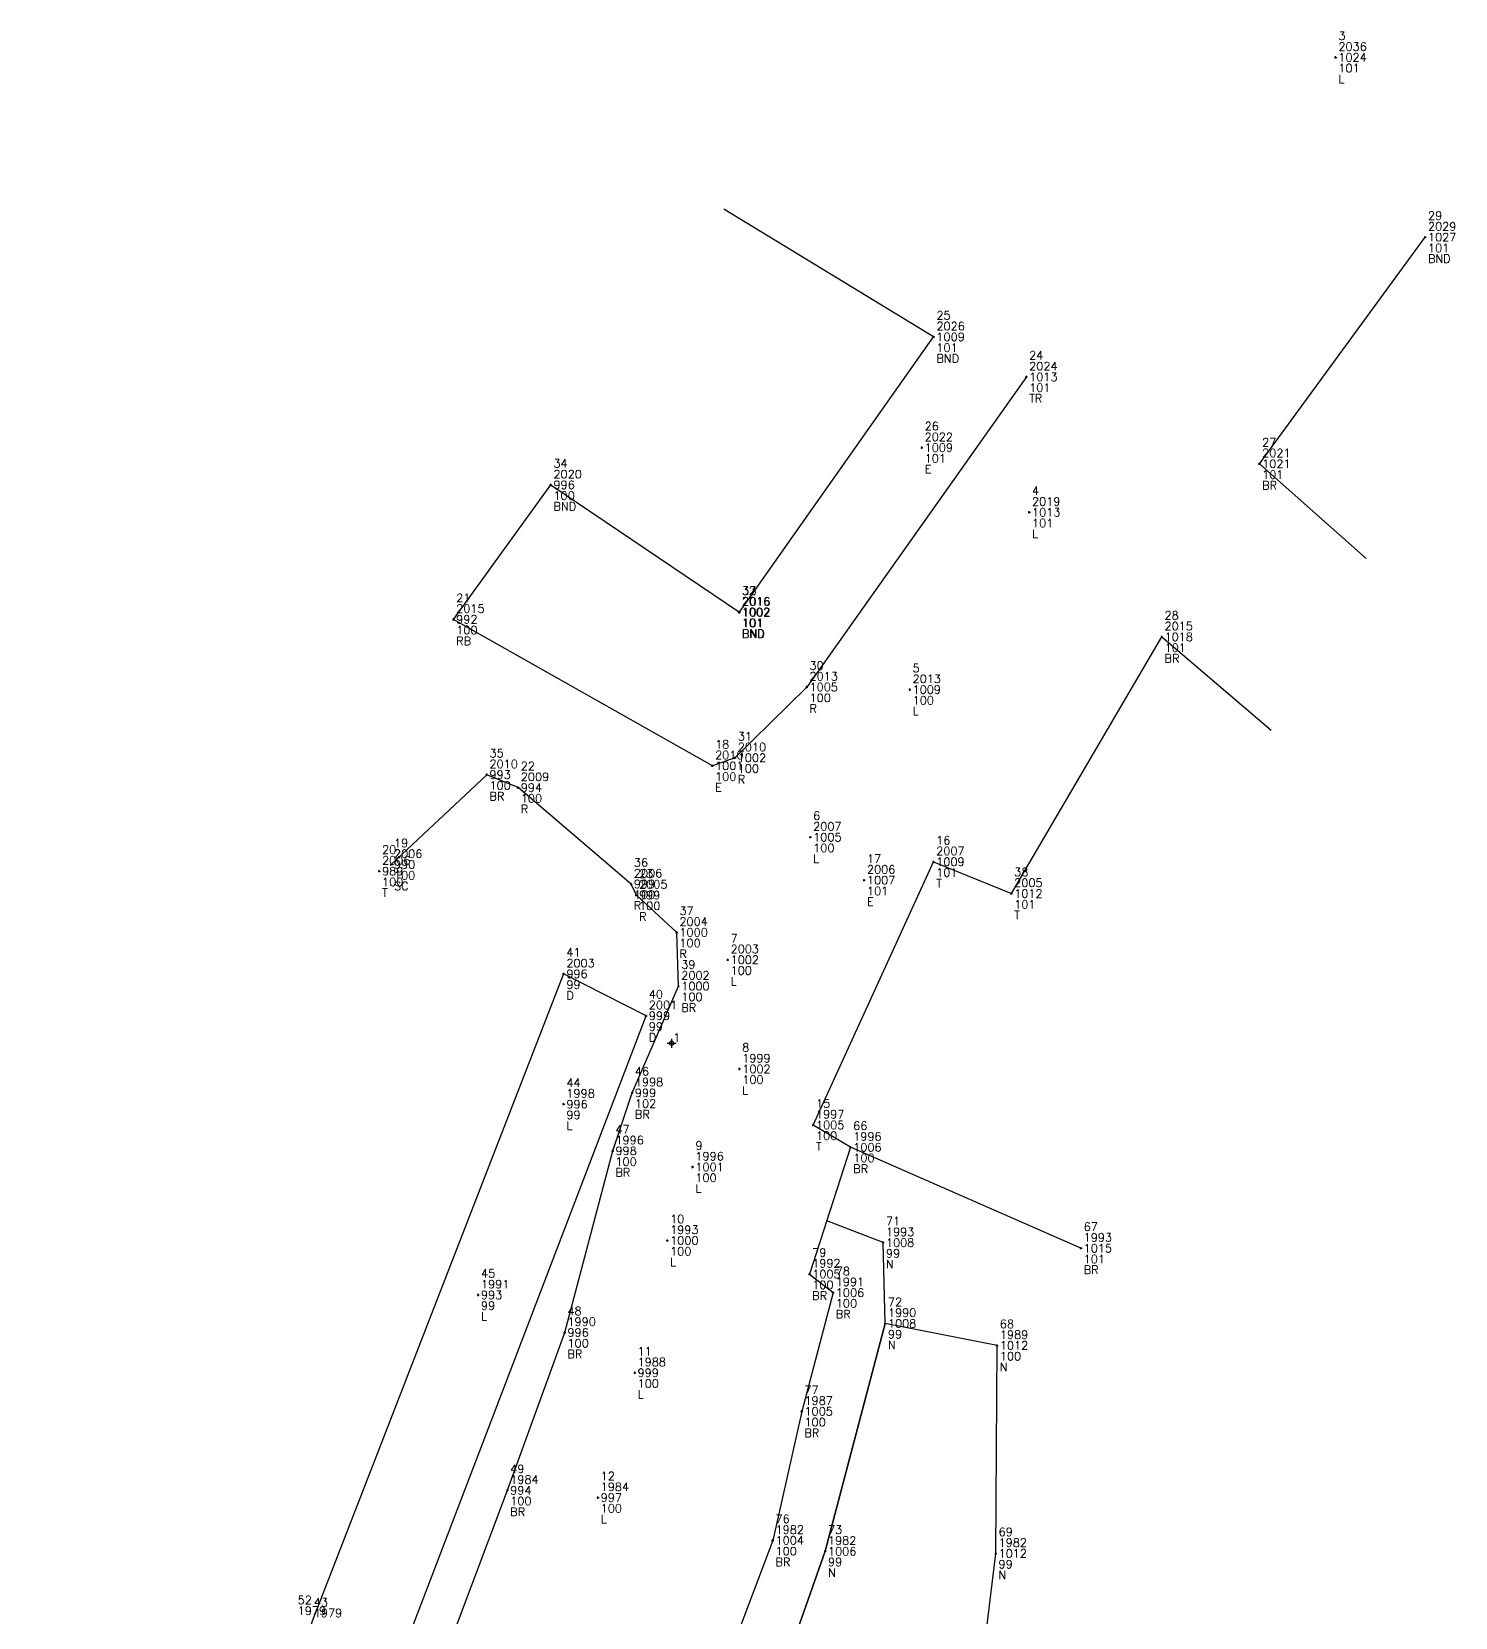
# Model space of a CAD drawing. Extents: x 960 to 1028, y 1881 to 2037.
# Drawn here: x 976.8 to 1028.4, y 1979.2 to 2036.7 of the extents above; entities that cross this region are included whole.
import ezdxf

# ---------------------------------------------------------------- set-up
doc = ezdxf.new("R2010")
doc.units = 0
doc.header["$MEASUREMENT"] = 0
doc.layers.get('0').update_dxf_attribs({"linetype": 'CONTINUOUS'})
for name, color, linetype in [('SPOTX', 2, 'CONTINUOUS'), ('STEXT', 5, 'CONTINUOUS'), ('STEXT1', 5, 'CONTINUOUS'), ('STEXT2', 5, 'CONTINUOUS'), ('STEXT3', 5, 'CONTINUOUS'), ('STN', 6, 'CONTINUOUS'), ('TEXT', 7, 'CONTINUOUS')]:
    doc.layers.add(name, color=color, linetype=linetype)
doc.styles.get("Standard").update_dxf_attribs({"font": 'txt.SHX', "bigfont": 'whgtxt.shx'})

# ---------------------------------------------------------------- blocks, each defined once
blk = doc.blocks.new('SPOTX')
for p, q in [((-0.5, 0), (0.5, 0)), ((0, -0.5), (0, 0.5))]:
    blk.add_line(p, q)

msp = doc.modelspace()

# ---------------------------------------------------------------- linework, layer by layer
at = {"color": 7}
for points in [[(1012.861, 2024.155), (1004.899, 2012.912), (1002.297, 2010.349), (1001.476, 2010.057), (992.091, 2015.367), (995.617, 2020.24), (1002.46, 2015.624), (1009.499, 2025.606), (1001.889, 2030.232)], [(1025.18, 2017.567), (1021.307, 2021.005), (1027.318, 2029.221)], [(1014.837, 1992.57), (1006.483, 1996.231), (1005.134, 1997.037), (1009.491, 2006.579), (1012.318, 2005.427), (1017.769, 2014.732), (1021.731, 2011.353)], [(1000.249, 2002.071), (1000.183, 2004.021), (998.721, 2005.371), (998.532, 2005.773), (994.432, 2009.269), (993.298, 2009.735), (989.836, 2006.48)], [(1006.483, 1996.231), (1004.997, 1991.632), (1005.852, 1990.96), (1004.716, 1986.656), (1003.666, 1981.978), (999.8, 1971.749), (991.421, 1976.79), (994.049, 1983.794), (996.125, 1989.516), (997.864, 1996.1), (998.568, 1998.204), (1000.249, 2002.071)]]:
    msp.add_lwpolyline(points, dxfattribs=at)
at = {"color": 6}
for points in [[(999.074, 2000.996), (996.084, 2002.514), (986.931, 1978.956), (990.155, 1977.676), (999.074, 2000.996)], [(999.8, 1971.749), (1001.783, 1970.834), (1005.568, 1981.585), (1007.741, 1989.842), (1007.669, 1992.773), (1005.623, 1993.569)]]:
    msp.add_lwpolyline(points, dxfattribs=at)
at = {"color": 5}
msp.add_lwpolyline([(983.288, 1907.113), (992.449, 1923.92), (998.97, 1936.25), (1002.802, 1945.764), (1010.758, 1973.369), (1011.752, 1981.506), (1011.798, 1989.046), (1007.741, 1989.842), (1005.568, 1981.585), (1001.783, 1970.834), (996.964, 1955.858), (996.305, 1953.489), (990.283, 1938.848), (987.349, 1934.536), (985.052, 1928.724), (976.803, 1911.654)], dxfattribs=at)
at = {"layer": 'STN'}
for points in [[(999.84, 2000), (1000.16, 2000)], [(1000, 2000.16), (1000, 1999.84)]]:
    msp.add_lwpolyline(points, dxfattribs=at)
msp.add_circle((1000, 2000, 100), 0.08, dxfattribs=at)

# ---------------------------------------------------------------- block references
at = {"layer": 'SPOTX', "xscale": 0.08, "yscale": 0.08, "zscale": 0.08}
for p in [(1024.07, 2035.739, 100.911), (1027.318, 2029.221, 101.24), (1009.499, 2025.606, 100.861), (1012.861, 2024.155, 100.774), (1009.072, 2021.591, 100.579), (1021.307, 2021.005, 100.886), (995.617, 2020.24, 100.371), (1012.964, 2019.248, 100.569), (992.091, 2015.367, 100.09), (1002.44, 2015.63, 100.735), (1002.46, 2015.624, 100.736), (1017.769, 2014.732, 100.754), (1004.899, 2012.912, 100.41), (1008.635, 2012.821, 100.458), (1001.476, 2010.057, 100.268), (1002.297, 2010.349, 100.235), (993.298, 2009.735, 99.966), (994.432, 2009.269, 99.761), (1005.031, 2007.47, 100.309), (1009.491, 2006.579, 100.78), (989.404, 2006.239, 100.09), (989.836, 2006.48, 100.133), (998.532, 2005.773, 99.776), (998.721, 2005.371, 99.793), (1006.981, 2005.912, 100.647), (1012.318, 2005.427, 100.992), (1000.183, 2004.021, 99.92), (996.084, 2002.514, 99.469), (1002.038, 2003.026, 100.047), (1000.249, 2002.071, 99.807), (999.074, 2000.996, 99.383), (1002.46, 1999.068, 99.982), (998.568, 1998.204, 101.795), (996.086, 1997.793, 99.343), (1005.134, 1997.037, 100.042), (1006.483, 1996.231, 100.141), (997.864, 1996.1, 100.066), (1000.762, 1995.515, 99.971), (999.846, 1992.85, 99.959), (1007.669, 1992.773, 98.818), (1014.837, 1992.57, 100.942), (1004.997, 1991.632, 99.863), (992.988, 1990.877, 99.348), (1005.852, 1990.96, 99.854), (1007.741, 1989.842, 98.601), (996.125, 1989.516, 100.06), (1011.798, 1989.046, 100.095), (998.666, 1988.056, 99.932), (1004.716, 1986.656, 99.793), (994.049, 1983.794, 100.018), (997.328, 1983.53, 99.906), (1003.666, 1981.978, 99.771), (1005.568, 1981.585, 98.542), (1011.752, 1981.506, 98.933)]:
    msp.add_blockref('SPOTX', p, dxfattribs=at)

# ---------------------------------------------------------------- texts
at = {"layer": 'STEXT'}
for s, p in [('3', (1024.17, 2036.369, 100.911)), ('29', (1027.418, 2029.851, 101.24)), ('25', (1009.599, 2026.236, 100.861)), ('24', (1012.961, 2024.785, 100.774)), ('26', (1009.172, 2022.221, 100.579)), ('27', (1021.407, 2021.635, 100.886)), ('34', (995.717, 2020.87, 100.371)), ('4', (1013.064, 2019.878, 100.569)), ('32', (1002.54, 2016.26, 100.735)), ('33', (1002.56, 2016.254, 100.736)), ('21', (992.191, 2015.997, 100.09)), ('28', (1017.869, 2015.362, 100.754)), ('30', (1004.999, 2013.542, 100.41)), ('5', (1008.735, 2013.451, 100.458)), ('31', (1002.397, 2010.979, 100.235)), ('35', (993.398, 2010.365, 99.966)), ('18', (1001.576, 2010.687, 100.268)), ('22', (994.532, 2009.899, 99.761)), ('6', (1005.131, 2008.1, 100.309)), ('20', (989.504, 2006.869, 100.09)), ('19', (989.936, 2007.11, 100.133)), ('16', (1009.591, 2007.209, 100.78)), ('36', (998.632, 2006.403, 99.776)), ('17', (1007.081, 2006.542, 100.647)), ('23', (998.821, 2006.001, 99.793)), ('38', (1012.418, 2006.057, 100.992)), ('37', (1000.283, 2004.651, 99.92)), ('7', (1002.138, 2003.656, 100.047)), ('41', (996.184, 2003.144, 99.469)), ('39', (1000.349, 2002.701, 99.807)), ('40', (999.174, 2001.626, 99.383)), ('8', (1002.56, 1999.698, 99.982)), ('46', (998.668, 1998.834, 101.795)), ('44', (996.186, 1998.423, 99.343)), ('15', (1005.234, 1997.667, 100.042)), ('47', (997.964, 1996.73, 100.066)), ('66', (1006.583, 1996.861, 100.141)), ('9', (1000.862, 1996.145, 99.971)), ('10', (999.946, 1993.48, 99.959)), ('71', (1007.769, 1993.403, 98.818)), ('67', (1014.937, 1993.2, 100.942)), ('79', (1005.097, 1992.262, 99.863)), ('45', (993.088, 1991.507, 99.348)), ('78', (1005.952, 1991.59, 99.854)), ('48', (996.225, 1990.146, 100.06)), ('72', (1007.841, 1990.472, 98.601)), ('68', (1011.898, 1989.676, 100.095)), ('11', (998.766, 1988.686, 99.932)), ('77', (1004.816, 1987.286, 99.793)), ('49', (994.149, 1984.424, 100.018)), ('12', (997.428, 1984.16, 99.906)), ('76', (1003.766, 1982.608, 99.771)), ('73', (1005.668, 1982.215, 98.542)), ('69', (1011.852, 1982.136, 98.933)), ('52', (986.443, 1979.667, 101.226)), ('43', (987.031, 1979.586, 99.669))]:
    msp.add_text(s, height=0.3, dxfattribs=at).set_placement(p)
at = {"layer": 'STEXT1'}
for s, p in [('L', (1024.17, 2034.809, 100.911)), ('BND', (1027.418, 2028.291, 101.24)), ('BND', (1009.599, 2024.676, 100.861)), ('TR', (1012.961, 2023.225, 100.774)), ('E', (1009.172, 2020.661, 100.579)), ('BR', (1021.407, 2020.075, 100.886)), ('BND', (995.717, 2019.31, 100.371)), ('L', (1013.064, 2018.318, 100.569)), ('RB', (992.191, 2014.437, 100.09)), ('BND', (1002.54, 2014.7, 100.735)), ('BND', (1002.56, 2014.694, 100.736)), ('BR', (1017.869, 2013.802, 100.754)), ('R', (1004.999, 2011.982, 100.41)), ('L', (1008.735, 2011.891, 100.458)), ('E', (1001.576, 2009.127, 100.268)), ('R', (1002.397, 2009.419, 100.235)), ('BR', (993.398, 2008.805, 99.966)), ('R', (994.532, 2008.339, 99.761)), ('L', (1005.131, 2006.54, 100.309)), ('T', (989.504, 2005.309, 100.09)), ('SC', (989.936, 2005.55, 100.133)), ('T', (1009.591, 2005.649, 100.78)), ('R', (998.632, 2004.843, 99.776)), ('E', (1007.081, 2004.982, 100.647)), ('R', (998.821, 2004.441, 99.793)), ('T', (1012.418, 2004.497, 100.992)), ('R', (1000.283, 2003.091, 99.92)), ('L', (1002.138, 2002.096, 100.047)), ('D', (996.184, 2001.584, 99.469)), ('BR', (1000.349, 2001.141, 99.807)), ('D', (999.174, 2000.066, 99.383)), ('L', (1002.56, 1998.138, 99.982)), ('BR', (998.668, 1997.274, 101.795)), ('L', (996.186, 1996.863, 99.343)), ('T', (1005.234, 1996.107, 100.042)), ('BR', (997.964, 1995.17, 100.066)), ('BR', (1006.583, 1995.301, 100.141)), ('L', (1000.862, 1994.585, 99.971)), ('L', (999.946, 1991.92, 99.959)), ('N', (1007.769, 1991.843, 98.818)), ('BR', (1014.937, 1991.64, 100.942)), ('BR', (1005.097, 1990.702, 99.863)), ('L', (993.088, 1989.947, 99.348)), ('BR', (1005.952, 1990.03, 99.854)), ('BR', (996.225, 1988.586, 100.06)), ('N', (1007.841, 1988.912, 98.601)), ('N', (1011.898, 1988.116, 100.095)), ('L', (998.766, 1987.126, 99.932)), ('BR', (1004.816, 1985.726, 99.793)), ('BR', (994.149, 1982.864, 100.018)), ('L', (997.428, 1982.6, 99.906)), ('BR', (1003.766, 1981.048, 99.771)), ('N', (1005.668, 1980.655, 98.542)), ('N', (1011.852, 1980.576, 98.933))]:
    msp.add_text(s, height=0.3, dxfattribs=at).set_placement(p)
at = {"layer": 'STEXT2'}
for s, p in [('2036', (1024.17, 2035.979, 100.911)), ('1024', (1024.17, 2035.589, 100.911)), ('2029', (1027.418, 2029.461, 101.24)), ('1027', (1027.418, 2029.071, 101.24)), ('2026', (1009.599, 2025.846, 100.861)), ('1009', (1009.599, 2025.456, 100.861)), ('2024', (1012.961, 2024.395, 100.774)), ('1013', (1012.961, 2024.005, 100.774)), ('2022', (1009.172, 2021.831, 100.579)), ('1009', (1009.172, 2021.441, 100.579)), ('2021', (1021.407, 2021.245, 100.886)), ('1021', (1021.407, 2020.855, 100.886)), ('2020', (995.717, 2020.48, 100.371)), ('996', (995.717, 2020.09, 100.371)), ('2019', (1013.064, 2019.488, 100.569)), ('1013', (1013.064, 2019.098, 100.569)), ('2015', (992.191, 2015.607, 100.09)), ('2016', (1002.54, 2015.87, 100.735)), ('2016', (1002.56, 2015.864, 100.736)), ('1002', (1002.54, 2015.48, 100.735)), ('1002', (1002.56, 2015.474, 100.736)), ('992', (992.191, 2015.217, 100.09)), ('2015', (1017.869, 2014.972, 100.754)), ('1018', (1017.869, 2014.582, 100.754)), ('2013', (1004.999, 2013.152, 100.41)), ('1005', (1004.999, 2012.762, 100.41)), ('2013', (1008.735, 2013.061, 100.458)), ('1009', (1008.735, 2012.671, 100.458)), ('2010', (1001.576, 2010.297, 100.268)), ('2010', (1002.397, 2010.589, 100.235)), ('2010', (993.398, 2009.975, 99.966)), ('1001', (1001.576, 2009.907, 100.268)), ('1002', (1002.397, 2010.199, 100.235)), ('993', (993.398, 2009.585, 99.966)), ('2009', (994.532, 2009.509, 99.761)), ('994', (994.532, 2009.119, 99.761)), ('2007', (1005.131, 2007.71, 100.309)), ('1005', (1005.131, 2007.32, 100.309)), ('2007', (1009.591, 2006.819, 100.78)), ('2006', (989.504, 2006.479, 100.09)), ('2006', (989.936, 2006.72, 100.133)), ('990', (989.936, 2006.33, 100.133)), ('1009', (1009.591, 2006.429, 100.78)), ('989', (989.504, 2006.089, 100.09)), ('2006', (998.632, 2006.013, 99.776)), ('2006', (1007.081, 2006.152, 100.647)), ('1007', (1007.081, 2005.762, 100.647)), ('2005', (1012.418, 2005.667, 100.992)), ('999', (998.632, 2005.623, 99.776)), ('2005', (998.821, 2005.611, 99.793)), ('999', (998.821, 2005.221, 99.793)), ('1012', (1012.418, 2005.277, 100.992)), ('2004', (1000.283, 2004.261, 99.92)), ('1000', (1000.283, 2003.871, 99.92)), ('2003', (1002.138, 2003.266, 100.047)), ('1002', (1002.138, 2002.876, 100.047)), ('2003', (996.184, 2002.754, 99.469)), ('996', (996.184, 2002.364, 99.469)), ('2002', (1000.349, 2002.311, 99.807)), ('1000', (1000.349, 2001.921, 99.807)), ('2001', (999.174, 2001.236, 99.383)), ('999', (999.174, 2000.846, 99.383)), ('1999', (1002.56, 1999.308, 99.982)), ('1002', (1002.56, 1998.918, 99.982)), ('1998', (998.668, 1998.444, 101.795)), ('996', (996.186, 1997.643, 99.343)), ('1998', (996.186, 1998.033, 99.343)), ('999', (998.668, 1998.054, 101.795)), ('1997', (1005.234, 1997.277, 100.042)), ('1005', (1005.234, 1996.887, 100.042)), ('1996', (1006.583, 1996.471, 100.141)), ('998', (997.964, 1995.95, 100.066)), ('1996', (997.964, 1996.34, 100.066)), ('1006', (1006.583, 1996.081, 100.141)), ('1996', (1000.862, 1995.755, 99.971)), ('1001', (1000.862, 1995.365, 99.971)), ('1993', (999.946, 1993.09, 99.959)), ('1000', (999.946, 1992.7, 99.959)), ('1993', (1007.769, 1993.013, 98.818)), ('1008', (1007.769, 1992.623, 98.818)), ('1993', (1014.937, 1992.81, 100.942)), ('1992', (1005.097, 1991.872, 99.863)), ('1015', (1014.937, 1992.42, 100.942)), ('1005', (1005.097, 1991.482, 99.863)), ('993', (993.088, 1990.727, 99.348)), ('1991', (993.088, 1991.117, 99.348)), ('1991', (1005.952, 1991.2, 99.854)), ('1006', (1005.952, 1990.81, 99.854)), ('1990', (996.225, 1989.756, 100.06)), ('1990', (1007.841, 1990.082, 98.601)), ('1008', (1007.841, 1989.692, 98.601)), ('996', (996.225, 1989.366, 100.06)), ('1989', (1011.898, 1989.286, 100.095)), ('1012', (1011.898, 1988.896, 100.095)), ('999', (998.766, 1987.906, 99.932)), ('1988', (998.766, 1988.296, 99.932)), ('1987', (1004.816, 1986.896, 99.793)), ('1005', (1004.816, 1986.506, 99.793)), ('1984', (994.149, 1984.034, 100.018)), ('994', (994.149, 1983.644, 100.018)), ('997', (997.428, 1983.38, 99.906)), ('1984', (997.428, 1983.77, 99.906)), ('1982', (1003.766, 1982.218, 99.771)), ('1004', (1003.766, 1981.828, 99.771)), ('1982', (1005.668, 1981.825, 98.542)), ('1982', (1011.852, 1981.746, 98.933)), ('1006', (1005.668, 1981.435, 98.542)), ('1012', (1011.852, 1981.356, 98.933)), ('1979', (986.443, 1979.277, 101.226)), ('1979', (987.031, 1979.196, 99.669))]:
    msp.add_text(s, height=0.3, dxfattribs=at).set_placement(p)
at = {"layer": 'STEXT3'}
for s, p in [('101', (1024.17, 2035.199, 100.911)), ('101', (1027.418, 2028.681, 101.24)), ('101', (1009.599, 2025.066, 100.861)), ('101', (1012.961, 2023.615, 100.774)), ('101', (1009.172, 2021.051, 100.579)), ('101', (1021.407, 2020.465, 100.886)), ('100', (995.717, 2019.7, 100.371)), ('101', (1013.064, 2018.708, 100.569)), ('101', (1002.54, 2015.09, 100.735)), ('101', (1002.56, 2015.084, 100.736)), ('100', (992.191, 2014.827, 100.09)), ('101', (1017.869, 2014.192, 100.754)), ('100', (1004.999, 2012.372, 100.41)), ('100', (1008.735, 2012.281, 100.458)), ('100', (1002.397, 2009.809, 100.235)), ('100', (993.398, 2009.195, 99.966)), ('100', (1001.576, 2009.517, 100.268)), ('100', (994.532, 2008.729, 99.761)), ('100', (1005.131, 2006.93, 100.309)), ('100', (989.504, 2005.699, 100.09)), ('100', (989.936, 2005.94, 100.133)), ('101', (1009.591, 2006.039, 100.78)), ('100', (998.632, 2005.233, 99.776)), ('101', (1007.081, 2005.372, 100.647)), ('100', (998.821, 2004.831, 99.793)), ('101', (1012.418, 2004.887, 100.992)), ('100', (1000.283, 2003.481, 99.92)), ('100', (1002.138, 2002.486, 100.047)), ('99', (996.184, 2001.974, 99.469)), ('100', (1000.349, 2001.531, 99.807)), ('99', (999.174, 2000.456, 99.383)), ('100', (1002.56, 1998.528, 99.982)), ('102', (998.668, 1997.664, 101.795)), ('99', (996.186, 1997.253, 99.343)), ('100', (1005.234, 1996.497, 100.042)), ('100', (997.964, 1995.56, 100.066)), ('100', (1006.583, 1995.691, 100.141)), ('100', (1000.862, 1994.975, 99.971)), ('100', (999.946, 1992.31, 99.959)), ('99', (1007.769, 1992.233, 98.818)), ('101', (1014.937, 1992.03, 100.942)), ('100', (1005.097, 1991.092, 99.863)), ('99', (993.088, 1990.337, 99.348)), ('100', (1005.952, 1990.42, 99.854)), ('99', (1007.841, 1989.302, 98.601)), ('100', (996.225, 1988.976, 100.06)), ('100', (1011.898, 1988.506, 100.095)), ('100', (998.766, 1987.516, 99.932)), ('100', (1004.816, 1986.116, 99.793)), ('100', (994.149, 1983.254, 100.018)), ('100', (997.428, 1982.99, 99.906)), ('100', (1003.766, 1981.438, 99.771)), ('99', (1005.668, 1981.045, 98.542)), ('99', (1011.852, 1980.966, 98.933))]:
    msp.add_text(s, height=0.3, dxfattribs=at).set_placement(p)
at = {"layer": 'TEXT'}
msp.add_text('1', height=0.3, dxfattribs=at).set_placement((1000.057, 2000.057, 100))

doc.saveas('drawing.dxf')
